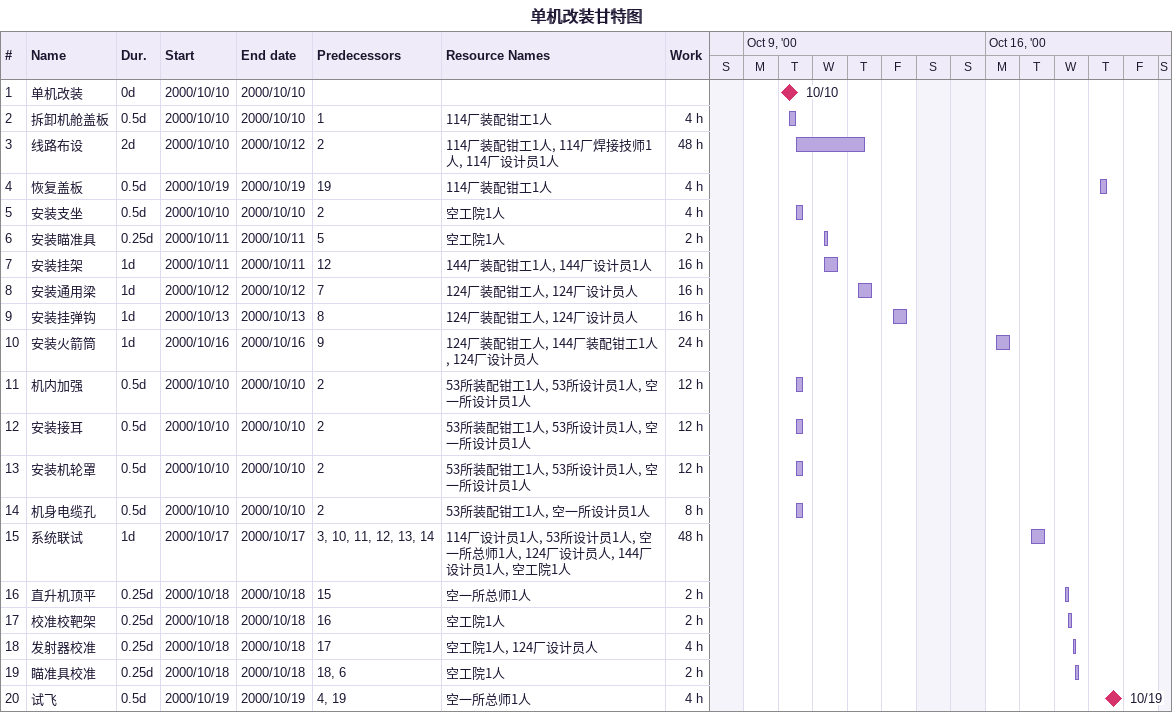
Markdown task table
单机改装甘特图

| ID | Task | Duration | Start | Finish | Predecessors | Resources | Work (h) |
|---|---|---|---|---|---|---|---|
| 1 | 单机改装 | 0d | 2000-10-10 | 2000-10-10 |  |  |  |
| 2 | 拆卸机舱盖板 | 0.5d | 2000-10-10 | 2000-10-10 | 1 | 114厂装配钳工1人 | 4 |
| 3 | 线路布设 | 2d | 2000-10-10 | 2000-10-12 | 2 | 114厂装配钳工1人, 114厂焊接技师1人, 114厂设计员1人 | 48 |
| 4 | 恢复盖板 | 0.5d | 2000-10-19 | 2000-10-19 | 19 | 114厂装配钳工1人 | 4 |
| 5 | 安装支坐 | 0.5d | 2000-10-10 | 2000-10-10 | 2 | 空工院1人 | 4 |
| 6 | 安装瞄准具 | 0.25d | 2000-10-11 | 2000-10-11 | 5 | 空工院1人 | 2 |
| 7 | 安装挂架 | 1d | 2000-10-11 | 2000-10-11 | 12 | 144厂装配钳工1人, 144厂设计员1人 | 16 |
| 8 | 安装通用梁 | 1d | 2000-10-12 | 2000-10-12 | 7 | 124厂装配钳工人, 124厂设计员人 | 16 |
| 9 | 安装挂弹钩 | 1d | 2000-10-13 | 2000-10-13 | 8 | 124厂装配钳工人, 124厂设计员人 | 16 |
| 10 | 安装火箭筒 | 1d | 2000-10-16 | 2000-10-16 | 9 | 124厂装配钳工人, 144厂装配钳工1人, 124厂设计员人 | 24 |
| 11 | 机内加强 | 0.5d | 2000-10-10 | 2000-10-10 | 2 | 53所装配钳工1人, 53所设计员1人, 空一所设计员1人 | 12 |
| 12 | 安装接耳 | 0.5d | 2000-10-10 | 2000-10-10 | 2 | 53所装配钳工1人, 53所设计员1人, 空一所设计员1人 | 12 |
| 13 | 安装机轮罩 | 0.5d | 2000-10-10 | 2000-10-10 | 2 | 53所装配钳工1人, 53所设计员1人, 空一所设计员1人 | 12 |
| 14 | 机身电缆孔 | 0.5d | 2000-10-10 | 2000-10-10 | 2 | 53所装配钳工1人, 空一所设计员1人 | 8 |
| 15 | 系统联试 | 1d | 2000-10-17 | 2000-10-17 | 3, 10, 11, 12, 13, 14 | 114厂设计员1人, 53所设计员1人, 空一所总师1人, 124厂设计员人, 144厂设计员1人, 空工院1人 | 48 |
| 16 | 直升机顶平 | 0.25d | 2000-10-18 | 2000-10-18 | 15 | 空一所总师1人 | 2 |
| 17 | 校准校靶架 | 0.25d | 2000-10-18 | 2000-10-18 | 16 | 空工院1人 | 2 |
| 18 | 发射器校准 | 0.25d | 2000-10-18 | 2000-10-18 | 17 | 空工院1人, 124厂设计员人 | 4 |
| 19 | 瞄准具校准 | 0.25d | 2000-10-18 | 2000-10-18 | 18, 6 | 空工院1人 | 2 |
| 20 | 试飞 | 0.5d | 2000-10-19 | 2000-10-19 | 4, 19 | 空一所总师1人 | 4 |
